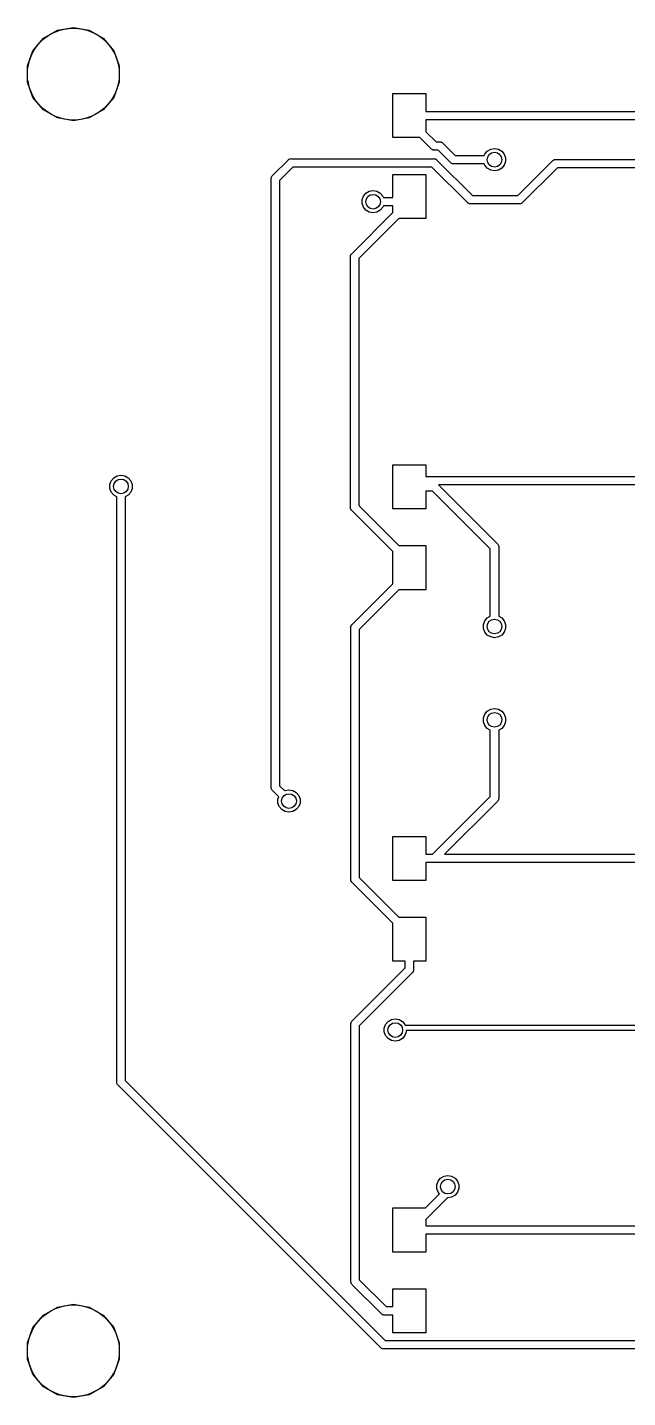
# Model space of a CAD drawing. Extents: x 107.9 to 187.2, y -108.6 to -71.3.
# Drawn here: x 107.94 to 124.27, y -108.61 to -71.33 of the extents above; entities that cross this region are included whole.
import ezdxf

# ---------------------------------------------------------------- set-up
doc = ezdxf.new("R2010")
doc.units = 0
doc.header["$MEASUREMENT"] = 0
doc.layers.add('BLACK', color=7, linetype='CONTINUOUS')

msp = doc.modelspace()

# ---------------------------------------------------------------- linework, layer by layer
at = {"layer": 'BLACK', "linetype": 'CONTINUOUS'}
for p, q in [((108.379, -71.6281), (108.76, -71.4077)), ((108.76, -71.4077), (109.195, -71.3311)), ((109.195, -71.3311), (109.629, -71.4077)), ((109.629, -71.4077), (110.01, -71.6281)), ((108.095, -71.9658), (108.379, -71.6281)), ((110.01, -71.6281), (110.294, -71.9658)), ((107.945, -72.38), (108.095, -71.9658)), ((110.294, -71.9658), (110.445, -72.38)), ((107.945, -72.8208), (107.945, -72.38)), ((110.445, -72.38), (110.445, -72.8208)), ((108.095, -73.235), (107.945, -72.8208)), ((110.445, -72.8208), (110.294, -73.235)), ((108.379, -73.5727), (108.095, -73.235)), ((110.294, -73.235), (110.01, -73.5727)), ((117.885, -74.3304), (117.885, -73.1304)), ((117.885, -73.1304), (118.785, -73.1304)), ((118.785, -73.1304), (118.785, -73.6161)), ((108.76, -73.7931), (108.379, -73.5727)), ((109.195, -73.8697), (108.76, -73.7931)), ((109.629, -73.7931), (109.195, -73.8697)), ((110.01, -73.5727), (109.629, -73.7931)), ((118.785, -73.6161), (128.195, -73.6161)), ((128.195, -73.8447), (118.785, -73.8447)), ((118.785, -73.8447), (118.785, -74.1688)), ((118.785, -74.1688), (119.061, -74.4447)), ((118.623, -74.3304), (117.885, -74.3304)), ((118.929, -74.6363), (118.623, -74.3304)), ((119.061, -74.4447), (119.158, -74.4447)), ((119.158, -74.4447), (119.173, -74.4434)), ((119.173, -74.4434), (119.188, -74.4473)), ((119.188, -74.4473), (119.203, -74.4499)), ((119.203, -74.4499), (119.207, -74.4525)), ((119.207, -74.4525), (119.212, -74.4538)), ((119.212, -74.4538), (119.225, -74.4625)), ((119.225, -74.4625), (119.238, -74.4701)), ((119.238, -74.4701), (119.248, -74.4817)), ((119.248, -74.4817), (119.582, -74.8157)), ((115.036, -74.9394), (115.045, -74.9278)), ((115.045, -74.9278), (115.058, -74.9202)), ((115.058, -74.9202), (115.071, -74.9115)), ((115.071, -74.9115), (115.076, -74.9102)), ((115.076, -74.9102), (115.08, -74.9076)), ((115.08, -74.9076), (115.095, -74.905)), ((115.095, -74.905), (115.11, -74.9011)), ((115.11, -74.9011), (115.125, -74.9024)), ((115.125, -74.9024), (118.992, -74.9024)), ((118.939, -74.6479), (118.929, -74.6363)), ((118.952, -74.6555), (118.939, -74.6479)), ((118.964, -74.6642), (118.952, -74.6555)), ((118.969, -74.6655), (118.964, -74.6642)), ((118.974, -74.6681), (118.969, -74.6655)), ((118.988, -74.6707), (118.974, -74.6681)), ((119.003, -74.6746), (118.988, -74.6707)), ((118.992, -74.9024), (119.007, -74.9011)), ((119.018, -74.6733), (119.003, -74.6746)), ((119.007, -74.9011), (119.021, -74.905)), ((119.116, -74.6733), (119.018, -74.6733)), ((119.021, -74.905), (119.036, -74.9076)), ((119.036, -74.9076), (119.041, -74.9102)), ((119.041, -74.9102), (119.046, -74.9115)), ((119.046, -74.9115), (119.058, -74.9202)), ((119.058, -74.9202), (119.071, -74.9278)), ((119.071, -74.9278), (119.081, -74.9394)), ((119.45, -75.0073), (119.116, -74.6733)), ((119.582, -74.8157), (120.372, -74.8157)), ((120.372, -74.8157), (120.386, -74.7777)), ((120.386, -74.7777), (120.454, -74.6966)), ((120.454, -74.6966), (120.546, -74.6437)), ((120.546, -74.6437), (120.65, -74.6254)), ((120.65, -74.6254), (120.754, -74.6437)), ((120.754, -74.6437), (120.846, -74.6966)), ((120.846, -74.6966), (120.914, -74.7777)), ((120.914, -74.7777), (120.95, -74.8771)), ((120.95, -74.8771), (120.95, -74.9829)), ((122.268, -74.9318), (122.272, -74.9292)), ((122.272, -74.9292), (122.287, -74.9266)), ((122.287, -74.9266), (122.302, -74.9227)), ((122.302, -74.9227), (122.317, -74.924)), ((122.317, -74.924), (140.869, -74.924)), ((114.611, -75.3636), (115.036, -74.9394)), ((115.167, -75.131), (114.803, -75.4953)), ((118.949, -75.131), (115.167, -75.131)), ((119.916, -76.0973), (118.949, -75.131)), ((119.081, -74.9394), (120.047, -75.9057)), ((119.46, -75.0189), (119.45, -75.0073)), ((119.473, -75.0265), (119.46, -75.0189)), ((119.485, -75.0352), (119.473, -75.0265)), ((119.49, -75.0365), (119.485, -75.0352)), ((119.495, -75.0391), (119.49, -75.0365)), ((119.509, -75.0417), (119.495, -75.0391)), ((119.524, -75.0456), (119.509, -75.0417)), ((119.539, -75.0443), (119.524, -75.0456)), ((120.372, -75.0443), (119.539, -75.0443)), ((120.386, -75.0823), (120.372, -75.0443)), ((120.454, -75.1634), (120.386, -75.0823)), ((120.546, -75.2163), (120.454, -75.1634)), ((120.65, -75.2346), (120.546, -75.2163)), ((120.754, -75.2163), (120.65, -75.2346)), ((120.846, -75.1634), (120.754, -75.2163)), ((120.914, -75.0823), (120.846, -75.1634)), ((120.95, -74.9829), (120.914, -75.0823)), ((121.283, -75.9057), (122.227, -74.961)), ((122.359, -75.1526), (121.414, -76.0973)), ((122.227, -74.961), (122.237, -74.9494)), ((122.237, -74.9494), (122.25, -74.9418)), ((122.25, -74.9418), (122.263, -74.9331)), ((122.263, -74.9331), (122.268, -74.9318)), ((140.827, -75.1526), (122.359, -75.1526)), ((114.573, -75.4378), (114.577, -75.4232)), ((114.574, -75.4529), (114.573, -75.4378)), ((114.574, -92.0037), (114.574, -75.4529)), ((114.577, -75.4232), (114.58, -75.4082)), ((114.58, -75.4082), (114.582, -75.4038)), ((114.582, -75.4038), (114.583, -75.3989)), ((114.583, -75.3989), (114.592, -75.3865)), ((114.592, -75.3865), (114.6, -75.3733)), ((114.6, -75.3733), (114.611, -75.3636)), ((114.803, -75.4953), (114.803, -91.9613)), ((117.885, -75.9587), (117.885, -75.3304)), ((117.885, -75.3304), (118.785, -75.3304)), ((118.785, -75.3304), (118.785, -76.5304)), ((117.048, -76.0201), (117.084, -75.9207)), ((117.048, -76.1259), (117.048, -76.0201)), ((117.084, -75.9207), (117.152, -75.8396)), ((117.152, -75.8396), (117.244, -75.7867)), ((117.244, -75.7867), (117.348, -75.7684)), ((117.348, -75.7684), (117.452, -75.7867)), ((117.452, -75.7867), (117.544, -75.8396)), ((117.544, -75.8396), (117.612, -75.9207)), ((117.612, -75.9207), (117.626, -75.9587)), ((117.626, -75.9587), (117.885, -75.9587)), ((120.047, -75.9057), (121.283, -75.9057)), ((116.766, -77.4874), (117.885, -76.3688)), ((117.084, -76.2253), (117.048, -76.1259)), ((117.152, -76.3064), (117.084, -76.2253)), ((117.244, -76.3593), (117.152, -76.3064)), ((117.348, -76.3776), (117.244, -76.3593)), ((117.452, -76.3593), (117.348, -76.3776)), ((117.544, -76.3064), (117.452, -76.3593)), ((117.612, -76.2253), (117.544, -76.3064)), ((117.626, -76.1873), (117.612, -76.2253)), ((117.885, -76.1873), (117.626, -76.1873)), ((117.885, -76.3688), (117.885, -76.1873)), ((119.925, -76.1089), (119.916, -76.0973)), ((119.939, -76.1165), (119.925, -76.1089)), ((119.951, -76.1252), (119.939, -76.1165)), ((119.956, -76.1265), (119.951, -76.1252)), ((119.96, -76.1291), (119.956, -76.1265)), ((119.975, -76.1317), (119.96, -76.1291)), ((119.99, -76.1356), (119.975, -76.1317)), ((120.005, -76.1343), (119.99, -76.1356)), ((121.325, -76.1343), (120.005, -76.1343)), ((121.34, -76.1356), (121.325, -76.1343)), ((121.355, -76.1317), (121.34, -76.1356)), ((121.37, -76.1291), (121.355, -76.1317)), ((121.374, -76.1265), (121.37, -76.1291)), ((121.379, -76.1252), (121.374, -76.1265)), ((121.391, -76.1165), (121.379, -76.1252)), ((121.405, -76.1089), (121.391, -76.1165)), ((121.414, -76.0973), (121.405, -76.1089)), ((118.046, -76.5304), (116.958, -77.6191)), ((118.785, -76.5304), (118.046, -76.5304)), ((116.732, -77.547), (116.734, -77.5321)), ((116.734, -77.5321), (116.737, -77.5276)), ((116.737, -77.5276), (116.738, -77.5227)), ((116.738, -77.5227), (116.747, -77.5103)), ((116.747, -77.5103), (116.754, -77.4972)), ((116.754, -77.4972), (116.766, -77.4874)), ((116.728, -77.5617), (116.732, -77.547)), ((116.729, -77.5767), (116.728, -77.5617)), ((116.729, -84.384), (116.729, -77.5767)), ((116.958, -77.6191), (116.958, -84.3417)), ((117.885, -84.4304), (117.885, -83.2304)), ((117.885, -83.2304), (118.785, -83.2304)), ((118.785, -83.2304), (118.785, -83.5496)), ((110.19, -83.7671), (110.226, -83.6677)), ((110.19, -83.8729), (110.19, -83.7671)), ((110.226, -83.9723), (110.19, -83.8729)), ((110.226, -83.6677), (110.294, -83.5866)), ((110.294, -83.5866), (110.386, -83.5337)), ((110.386, -83.5337), (110.49, -83.5154)), ((110.49, -83.5154), (110.594, -83.5337)), ((110.594, -83.5337), (110.686, -83.5866)), ((110.686, -83.5866), (110.754, -83.6677)), ((110.754, -83.6677), (110.79, -83.7671)), ((110.79, -83.8729), (110.754, -83.9723)), ((110.79, -83.7671), (110.79, -83.8729)), ((118.785, -83.5496), (128.195, -83.5496)), ((128.195, -83.7782), (119.123, -83.7782)), ((119.123, -83.7782), (120.727, -85.3828)), ((110.294, -84.0534), (110.226, -83.9723)), ((110.376, -84.1004), (110.294, -84.0534)), ((110.376, -100.022), (110.376, -84.1004)), ((110.686, -84.0534), (110.604, -84.1004)), ((110.604, -84.1004), (110.604, -99.98)), ((110.754, -83.9723), (110.686, -84.0534)), ((118.966, -83.9447), (118.785, -83.9447)), ((118.785, -83.9447), (118.785, -84.4304)), ((120.536, -85.5145), (118.966, -83.9447)), ((116.728, -84.3991), (116.729, -84.384)), ((116.732, -84.4138), (116.728, -84.3991)), ((116.734, -84.4287), (116.732, -84.4138)), ((116.737, -84.4331), (116.734, -84.4287)), ((116.738, -84.4381), (116.737, -84.4331)), ((116.747, -84.4505), (116.738, -84.4381)), ((116.754, -84.4636), (116.747, -84.4505)), ((116.766, -84.4734), (116.754, -84.4636)), ((117.885, -85.592), (116.766, -84.4734)), ((116.958, -84.3417), (118.046, -85.4304)), ((118.785, -84.4304), (117.885, -84.4304)), ((117.885, -86.4688), (117.885, -85.592)), ((118.046, -85.4304), (118.785, -85.4304)), ((118.785, -85.4304), (118.785, -86.6304)), ((120.536, -87.3496), (120.536, -85.5145)), ((120.727, -85.3828), (120.739, -85.3926)), ((120.739, -85.3926), (120.746, -85.4057)), ((120.746, -85.4057), (120.755, -85.4181)), ((120.755, -85.4181), (120.757, -85.4231)), ((120.757, -85.4231), (120.759, -85.4275)), ((120.759, -85.4275), (120.762, -85.4424)), ((120.762, -85.4424), (120.766, -85.4571)), ((120.766, -85.4571), (120.764, -85.4722)), ((120.764, -85.4722), (120.764, -87.3496)), ((116.775, -87.578), (117.885, -86.4688)), ((118.046, -86.6304), (116.967, -87.7097)), ((118.785, -86.6304), (118.046, -86.6304)), ((116.747, -87.6133), (116.756, -87.6009)), ((116.756, -87.6009), (116.764, -87.5877)), ((116.764, -87.5877), (116.775, -87.578)), ((120.35, -87.5771), (120.386, -87.4777)), ((120.35, -87.6829), (120.35, -87.5771)), ((120.386, -87.4777), (120.454, -87.3966)), ((120.454, -87.3966), (120.536, -87.3496)), ((120.764, -87.3496), (120.846, -87.3966)), ((120.846, -87.3966), (120.914, -87.4777)), ((120.914, -87.4777), (120.95, -87.5771)), ((120.95, -87.5771), (120.95, -87.6829)), ((116.737, -87.6522), (116.741, -87.6376)), ((116.738, -87.6673), (116.737, -87.6522)), ((116.738, -94.5035), (116.738, -87.6673)), ((116.741, -87.6376), (116.744, -87.6226)), ((116.744, -87.6226), (116.746, -87.6182)), ((116.746, -87.6182), (116.747, -87.6133)), ((116.967, -87.7097), (116.967, -94.4611)), ((120.386, -87.7823), (120.35, -87.6829)), ((120.454, -87.8634), (120.386, -87.7823)), ((120.546, -87.9163), (120.454, -87.8634)), ((120.65, -87.9346), (120.546, -87.9163)), ((120.754, -87.9163), (120.65, -87.9346)), ((120.846, -87.8634), (120.754, -87.9163)), ((120.914, -87.7823), (120.846, -87.8634)), ((120.95, -87.6829), (120.914, -87.7823)), ((120.35, -90.1171), (120.386, -90.0177)), ((120.35, -90.2229), (120.35, -90.1171)), ((120.386, -90.0177), (120.454, -89.9366)), ((120.454, -89.9366), (120.546, -89.8837)), ((120.546, -89.8837), (120.65, -89.8654)), ((120.65, -89.8654), (120.754, -89.8837)), ((120.754, -89.8837), (120.846, -89.9366)), ((120.846, -89.9366), (120.914, -90.0177)), ((120.914, -90.0177), (120.95, -90.1171)), ((120.95, -90.1171), (120.95, -90.2229)), ((120.386, -90.3223), (120.35, -90.2229)), ((120.454, -90.4034), (120.386, -90.3223)), ((120.536, -90.4504), (120.454, -90.4034)), ((120.536, -92.2563), (120.536, -90.4504)), ((120.846, -90.4034), (120.764, -90.4504)), ((120.764, -90.4504), (120.764, -92.2986)), ((120.914, -90.3223), (120.846, -90.4034)), ((120.95, -90.2229), (120.914, -90.3223)), ((114.573, -92.0188), (114.574, -92.0037)), ((114.577, -92.0334), (114.573, -92.0188)), ((114.58, -92.0484), (114.577, -92.0334)), ((114.582, -92.0528), (114.58, -92.0484)), ((114.583, -92.0577), (114.582, -92.0528)), ((114.592, -92.0701), (114.583, -92.0577)), ((114.6, -92.0833), (114.592, -92.0701)), ((114.803, -91.9613), (114.943, -92.1012)), ((114.956, -92.0937), (115.06, -92.0754)), ((115.06, -92.0754), (115.164, -92.0937)), ((114.611, -92.093), (114.6, -92.0833)), ((114.783, -92.2644), (114.611, -92.093)), ((114.76, -92.3271), (114.783, -92.2644)), ((114.76, -92.4329), (114.76, -92.3271)), ((114.796, -92.5323), (114.76, -92.4329)), ((114.943, -92.1012), (114.956, -92.0937)), ((115.164, -92.0937), (115.256, -92.1466)), ((115.256, -92.1466), (115.324, -92.2277)), ((115.324, -92.2277), (115.36, -92.3271)), ((115.36, -92.4329), (115.324, -92.5323)), ((115.36, -92.3271), (115.36, -92.4329)), ((118.966, -93.8261), (120.536, -92.2563)), ((120.727, -92.388), (119.289, -93.8261)), ((120.739, -92.3782), (120.727, -92.388)), ((120.746, -92.3651), (120.739, -92.3782)), ((120.755, -92.3527), (120.746, -92.3651)), ((120.757, -92.3477), (120.755, -92.3527)), ((120.759, -92.3433), (120.757, -92.3477)), ((120.762, -92.3284), (120.759, -92.3433)), ((120.766, -92.3137), (120.762, -92.3284)), ((120.764, -92.2986), (120.766, -92.3137)), ((114.864, -92.6134), (114.796, -92.5323)), ((114.956, -92.6663), (114.864, -92.6134)), ((115.06, -92.6846), (114.956, -92.6663)), ((115.164, -92.6663), (115.06, -92.6846)), ((115.256, -92.6134), (115.164, -92.6663)), ((115.324, -92.5323), (115.256, -92.6134)), ((117.885, -94.5404), (117.885, -93.3404)), ((117.885, -93.3404), (118.785, -93.3404)), ((118.785, -93.3404), (118.785, -93.8261)), ((118.785, -93.8261), (118.966, -93.8261)), ((119.289, -93.8261), (128.195, -93.8261)), ((119.008, -94.0547), (118.785, -94.0547)), ((118.785, -94.0547), (118.785, -94.5404)), ((119.023, -94.056), (119.008, -94.0547)), ((119.028, -94.0547), (119.023, -94.056)), ((128.195, -94.0547), (119.028, -94.0547)), ((116.737, -94.5186), (116.738, -94.5035)), ((116.741, -94.5332), (116.737, -94.5186)), ((116.744, -94.5482), (116.741, -94.5332)), ((116.746, -94.5526), (116.744, -94.5482)), ((116.747, -94.5575), (116.746, -94.5526)), ((116.756, -94.5699), (116.747, -94.5575)), ((116.764, -94.5831), (116.756, -94.5699)), ((116.775, -94.5928), (116.764, -94.5831)), ((117.885, -95.702), (116.775, -94.5928)), ((116.967, -94.4611), (118.046, -95.5404)), ((118.785, -94.5404), (117.885, -94.5404)), ((117.885, -96.7404), (117.885, -95.702)), ((118.046, -95.5404), (118.785, -95.5404)), ((118.785, -95.5404), (118.785, -96.7404)), ((116.782, -98.3602), (118.22, -96.9217)), ((118.22, -96.7404), (117.885, -96.7404)), ((118.22, -96.9217), (118.22, -96.7404)), ((118.785, -96.7404), (118.449, -96.7404)), ((118.449, -96.7404), (118.449, -96.964)), ((118.412, -97.0534), (116.973, -98.4919)), ((118.424, -97.0436), (118.412, -97.0534)), ((118.431, -97.0305), (118.424, -97.0436)), ((118.44, -97.0181), (118.431, -97.0305)), ((118.441, -97.0131), (118.44, -97.0181)), ((118.444, -97.0087), (118.441, -97.0131)), ((118.446, -96.9938), (118.444, -97.0087)), ((118.45, -96.9791), (118.446, -96.9938)), ((118.449, -96.964), (118.45, -96.9791)), ((116.747, -98.4198), (116.75, -98.4049)), ((116.75, -98.4049), (116.753, -98.4005)), ((116.753, -98.4005), (116.754, -98.3955)), ((116.754, -98.3955), (116.763, -98.3831)), ((116.763, -98.3831), (116.77, -98.37)), ((116.77, -98.37), (116.782, -98.3602)), ((117.686, -98.4577), (117.754, -98.3766)), ((117.754, -98.3766), (117.846, -98.3237)), ((117.846, -98.3237), (117.95, -98.3054)), ((117.95, -98.3054), (118.054, -98.3237)), ((118.054, -98.3237), (118.146, -98.3766)), ((118.146, -98.3766), (118.214, -98.4577)), ((116.743, -98.4345), (116.747, -98.4198)), ((116.745, -98.4496), (116.743, -98.4345)), ((116.745, -105.448), (116.745, -98.4496)), ((116.973, -98.4919), (116.973, -105.406)), ((117.65, -98.5571), (117.686, -98.4577)), ((117.65, -98.6629), (117.65, -98.5571)), ((117.686, -98.7623), (117.65, -98.6629)), ((117.754, -98.8434), (117.686, -98.7623)), ((118.214, -98.7623), (118.146, -98.8434)), ((118.214, -98.4577), (118.22, -98.4738)), ((118.25, -98.6629), (118.214, -98.7623)), ((118.22, -98.4738), (146.898, -98.4738)), ((146.898, -98.6262), (118.25, -98.6262)), ((118.25, -98.6262), (118.25, -98.6629)), ((117.846, -98.8963), (117.754, -98.8434)), ((117.95, -98.9146), (117.846, -98.8963)), ((118.054, -98.8963), (117.95, -98.9146)), ((118.146, -98.8434), (118.054, -98.8963)), ((110.374, -100.037), (110.376, -100.022)), ((110.378, -100.052), (110.374, -100.037)), ((110.381, -100.067), (110.378, -100.052)), ((110.383, -100.071), (110.381, -100.067)), ((110.385, -100.076), (110.383, -100.071)), ((110.394, -100.089), (110.385, -100.076)), ((110.401, -100.102), (110.394, -100.089)), ((110.413, -100.112), (110.401, -100.102)), ((117.546, -107.245), (110.413, -100.112)), ((110.604, -99.98), (117.678, -107.054)), ((119.08, -102.817), (119.116, -102.718)), ((119.08, -102.923), (119.08, -102.817)), ((119.116, -102.718), (119.184, -102.637)), ((119.184, -102.637), (119.276, -102.584)), ((119.276, -102.584), (119.38, -102.565)), ((119.38, -102.565), (119.484, -102.584)), ((119.484, -102.584), (119.576, -102.637)), ((119.576, -102.637), (119.644, -102.718)), ((119.644, -102.718), (119.68, -102.817)), ((119.68, -102.817), (119.68, -102.923)), ((118.773, -103.45), (119.155, -103.068)), ((119.373, -103.173), (118.785, -103.762)), ((119.116, -103.022), (119.08, -102.923)), ((119.155, -103.068), (119.116, -103.022)), ((119.38, -103.175), (119.373, -103.173)), ((119.484, -103.156), (119.38, -103.175)), ((119.576, -103.103), (119.484, -103.156)), ((119.644, -103.022), (119.576, -103.103)), ((119.68, -102.923), (119.644, -103.022)), ((117.885, -104.65), (117.885, -103.45)), ((117.885, -103.45), (118.773, -103.45)), ((118.785, -103.762), (118.785, -103.936)), ((118.785, -103.936), (128.195, -103.936)), ((128.195, -104.165), (118.785, -104.165)), ((118.785, -104.165), (118.785, -104.65)), ((118.785, -104.65), (117.885, -104.65)), ((116.743, -105.464), (116.745, -105.448)), ((116.747, -105.478), (116.743, -105.464)), ((116.75, -105.493), (116.747, -105.478)), ((116.753, -105.498), (116.75, -105.493)), ((116.754, -105.502), (116.753, -105.498)), ((116.973, -105.406), (117.703, -106.136)), ((116.763, -105.515), (116.754, -105.502)), ((116.77, -105.528), (116.763, -105.515)), ((116.782, -105.538), (116.77, -105.528)), ((117.572, -106.328), (116.782, -105.538)), ((117.885, -106.136), (117.885, -105.65)), ((117.885, -105.65), (118.785, -105.65)), ((118.785, -105.65), (118.785, -106.85)), ((108.379, -106.368), (108.76, -106.148)), ((108.76, -106.148), (109.195, -106.071)), ((109.195, -106.071), (109.629, -106.148)), ((109.629, -106.148), (110.01, -106.368)), ((117.703, -106.136), (117.885, -106.136)), ((108.095, -106.706), (108.379, -106.368)), ((110.01, -106.368), (110.294, -106.706)), ((117.581, -106.339), (117.572, -106.328)), ((117.595, -106.347), (117.581, -106.339)), ((117.607, -106.356), (117.595, -106.347)), ((117.612, -106.357), (117.607, -106.356)), ((117.616, -106.359), (117.612, -106.357)), ((117.631, -106.362), (117.616, -106.359)), ((117.646, -106.366), (117.631, -106.362)), ((117.661, -106.365), (117.646, -106.366)), ((117.885, -106.365), (117.661, -106.365)), ((117.885, -106.85), (117.885, -106.365)), ((107.945, -107.12), (108.095, -106.706)), ((110.294, -106.706), (110.445, -107.12)), ((118.785, -106.85), (117.885, -106.85)), ((107.945, -107.561), (107.945, -107.12)), ((110.445, -107.12), (110.445, -107.561)), ((117.556, -107.257), (117.546, -107.245)), ((117.569, -107.264), (117.556, -107.257)), ((117.582, -107.273), (117.569, -107.264)), ((117.586, -107.274), (117.582, -107.273)), ((117.591, -107.277), (117.586, -107.274)), ((117.606, -107.28), (117.591, -107.277)), ((117.62, -107.284), (117.606, -107.28)), ((117.636, -107.282), (117.62, -107.284)), ((137.937, -107.282), (117.636, -107.282)), ((117.678, -107.054), (137.895, -107.054)), ((108.095, -107.975), (107.945, -107.561)), ((110.445, -107.561), (110.294, -107.975)), ((108.379, -108.313), (108.095, -107.975)), ((110.294, -107.975), (110.01, -108.313)), ((108.76, -108.533), (108.379, -108.313)), ((110.01, -108.313), (109.629, -108.533)), ((109.195, -108.61), (108.76, -108.533)), ((109.629, -108.533), (109.195, -108.61))]:
    msp.add_line(p, q, dxfattribs=at)
at = {"layer": 'BLACK'}
for centre, radius in [((109.195, -72.6004), 1.25), ((120.65, -74.93), 0.2), ((117.348, -76.073), 0.2), ((110.49, -83.82), 0.2), ((120.65, -87.63), 0.2), ((120.65, -90.17), 0.2), ((115.06, -92.38), 0.2), ((117.95, -98.61), 0.2), ((119.38, -102.87), 0.2), ((109.195, -107.34), 1.25)]:
    msp.add_circle(centre, radius, dxfattribs=at)

doc.saveas('drawing.dxf')
